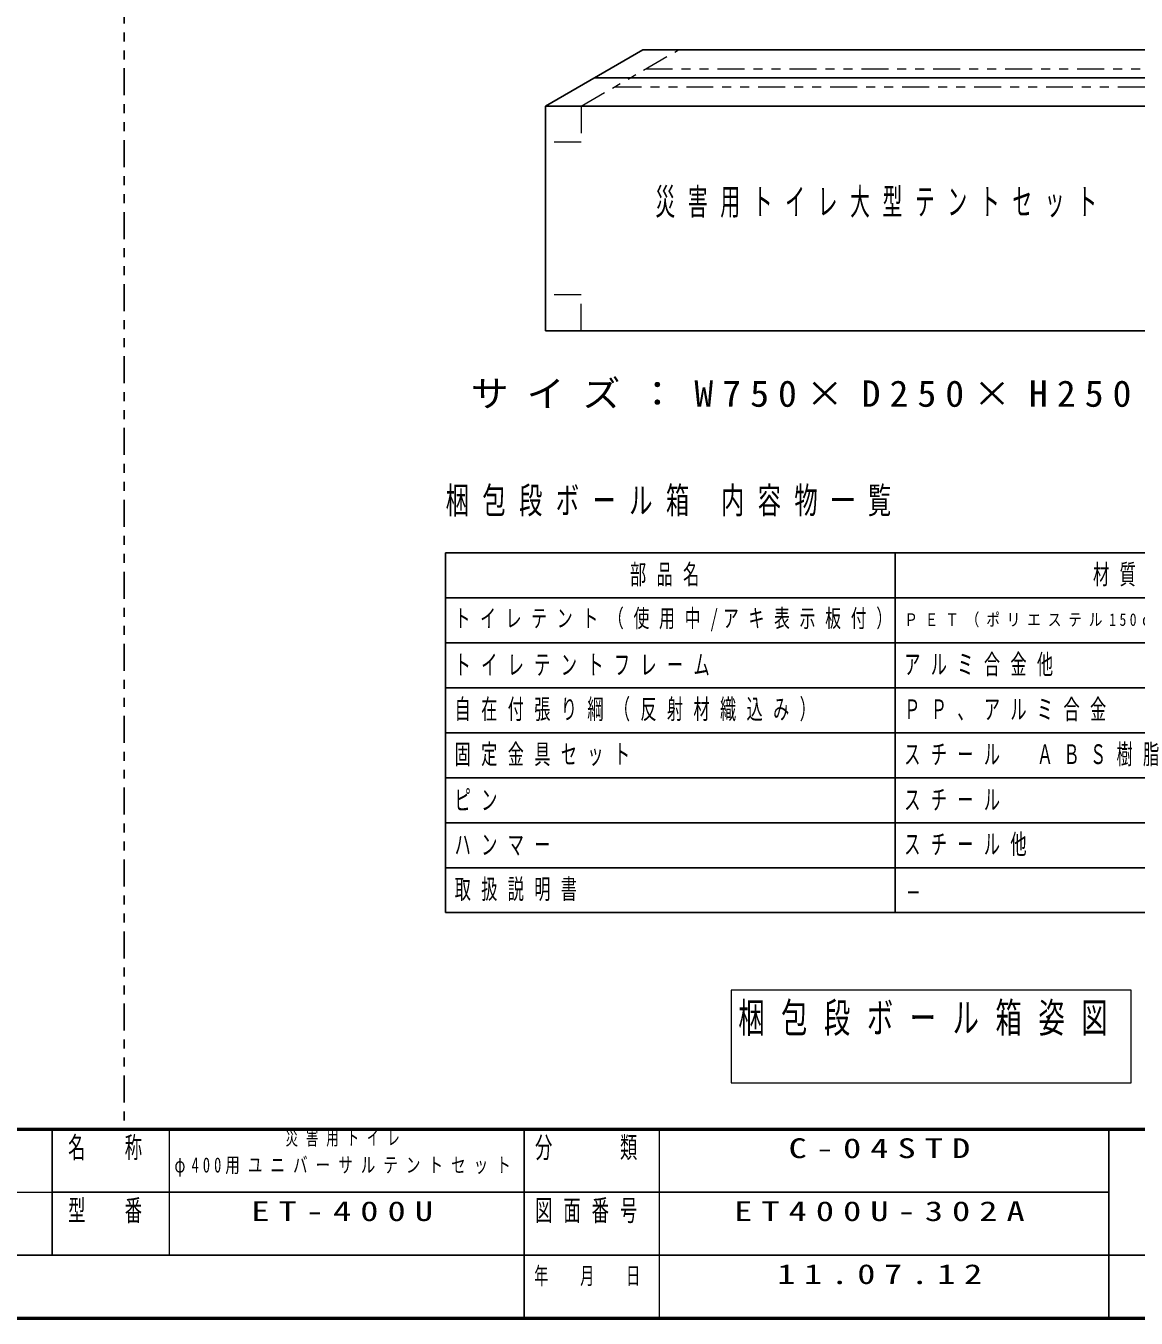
# Model space of a CAD drawing. Units: millimetres on the paper. Extents: x -385 to 0, y -297 to 267.
# Drawn here: x -190.4 to -67, y -297 to -153.3 of the extents above; entities that cross this region are included whole.
import ezdxf
from ezdxf.enums import TextEntityAlignment as Align

# ---------------------------------------------------------------- set-up
doc = ezdxf.new("R2010")
doc.units = ezdxf.units.MM
doc.linetypes.add('USER3', pattern=[8, 3, -1, 1, -1, 1, -1])
doc.layers.add('LY_3', color=7, linetype='Continuous', lineweight=25)
doc.layers.add('LY_4', color=7, linetype='Continuous', lineweight=13)
doc.layers.add('LY_5', color=7, linetype='Continuous')
doc.styles.add('ＭＳ ゴシック', font='')
doc.styles.get('ＭＳ ゴシック').set_extended_font_data('MS Gothic')

msp = doc.modelspace()

# ---------------------------------------------------------------- linework, layer by layer
at = {"layer": 'LY_3', "linetype": 'USER3'}
msp.add_line((-179.486, -30), (-179.486, -276), dxfattribs=at)
at = {"layer": 'LY_3'}
for p, q in [((-132.656, -162.195), (-121.83, -155.945)), ((-121.83, -155.945), (-46.83, -155.945)), ((-127.243, -159.07), (-52.243, -159.07)), ((-132.656, -187.195), (-132.656, -162.195)), ((-132.656, -162.195), (-57.656, -162.195)), ((-132.656, -187.195), (-57.656, -187.195)), ((-143.743, -251.9), (-143.743, -211.9)), ((-143.743, -211.9), (-35.743, -211.9)), ((-93.743, -251.9), (-93.743, -211.9)), ((-143.743, -216.9), (-35.743, -216.9)), ((-143.743, -221.9), (-35.743, -221.9)), ((-143.743, -226.9), (-35.743, -226.9)), ((-143.743, -231.9), (-35.743, -231.9)), ((-143.743, -236.9), (-35.743, -236.9)), ((-143.743, -241.9), (-35.743, -241.9)), ((-143.743, -246.9), (-35.743, -246.9)), ((-143.743, -251.9), (-35.743, -251.9))]:
    msp.add_line(p, q, dxfattribs=at)
at = {"layer": 'LY_3', "linetype": 'USER3', "lineweight": 13}
for p, q in [((-128.656, -162.195), (-117.83, -155.945)), ((-121.511, -158.07), (-54.511, -158.07)), ((-124.975, -160.07), (-57.975, -160.07)), ((-128.656, -162.195), (-128.656, -166.195)), ((-128.656, -166.195), (-132.656, -166.195)), ((-128.656, -183.195), (-132.656, -183.195)), ((-128.656, -187.195), (-128.656, -183.195))]:
    msp.add_line(p, q, dxfattribs=at)
at = {"layer": 'LY_3', "lineweight": 13}
for p, q in [((-67.502, -260.54), (-111.984, -260.54)), ((-111.984, -260.54), (-111.984, -270.84)), ((-67.502, -270.84), (-67.502, -260.54)), ((-111.984, -270.84), (-67.502, -270.84))]:
    msp.add_line(p, q, dxfattribs=at)
at = {"layer": 'LY_4', "lineweight": 50}
for p, q in [((-385, -276), (0, -276)), ((-385, -297), (0, -297))]:
    msp.add_line(p, q, dxfattribs=at)
at = {"layer": 'LY_4', "color": 211, "lineweight": 25}
for p, q in [((-187.5, -276), (-187.5, -290)), ((-135, -276), (-135, -297)), ((-70, -276), (-70, -297)), ((-187.5, -283), (-70, -283)), ((-242.5, -290), (0, -290))]:
    msp.add_line(p, q, dxfattribs=at)
at = {"layer": 'LY_4'}
for p, q in [((-174.5, -276), (-174.5, -290)), ((-120, -276), (-120, -297)), ((-242.5, -283), (-187.5, -283))]:
    msp.add_line(p, q, dxfattribs=at)

# ---------------------------------------------------------------- texts
at = {"layer": 'LY_3', "style": 'ＭＳ ゴシック', "width": 1.35}
msp.add_text('-', height=2.199, dxfattribs=at).set_placement((-92.743, -249.4), align=Align.MIDDLE_LEFT)
at = {"layer": 'LY_3', "style": 'ＭＳ ゴシック'}
for s, insert, char_height, attachment_point in [('\\T1.64;\\W0.55;災害用トイレ大型テントセット', (-95.156, -171.362), 2.933, 2), ('\\T1.48;\\W1.05;サイズ：W750×D250×H250\u3000約8.4kg', (-89.743, -192.707), 2.933, 2), ('\\T1.57;\\W0.65;梱包段ボール箱\\~内容物一覧', (-143.743, -204.581), 2.933, 1), ('\\T1.64;\\W0.6;部品名', (-123.243, -214.4), 2.199, 4), ('\\T1.64;\\W0.6;材質', (-71.743, -214.4), 2.199, 4), ('\\T1.62;\\W0.65;トイレテント（使用中/アキ表示板付）', (-142.743, -219.4), 1.979, 4), ('\\T1.5;\\W0.8;ＰＥＴ（ポリエステル150ｄ・耐水圧1500', (-92.743, -219.4), 1.393, 4), ('\\T1.64;\\W0.6;トイレテントフレーム', (-142.743, -224.4), 2.199, 4), ('\\T1.64;\\W0.6;アルミ合金他', (-92.743, -224.4), 2.199, 4), ('\\T1.64;\\W0.6;自在付張り綱（反射材織込み）', (-142.743, -229.4), 2.199, 4), ('\\T1.64;\\W0.6;ＰＰ、アルミ合金', (-92.743, -229.4), 2.199, 4), ('\\T1.64;\\W0.6;固定金具セット', (-142.743, -234.4), 2.199, 4), ('\\T1.64;\\W0.6;スチール\u3000ＡＢＳ樹脂', (-92.743, -234.4), 2.199, 4), ('\\T1.64;\\W0.6;ピン', (-142.743, -239.4), 2.199, 4), ('\\T1.64;\\W0.6;スチール', (-92.743, -239.4), 2.199, 4), ('\\T1.64;\\W0.6;スチール他', (-92.743, -244.4), 2.199, 4), ('\\T1.64;\\W0.6;ハンマー', (-142.743, -244.4), 2.199, 4), ('\\T1.64;\\W0.6;取扱説明書', (-142.743, -249.4), 2.199, 4), ('\\T1.63;\\W0.65;梱包段ボール箱姿図', (-89.743, -261.94), 3.299, 2)]:
    msp.add_mtext(s, dxfattribs=dict(at, insert=insert, char_height=char_height, attachment_point=attachment_point))
at = {"layer": 'LY_4', "color": 4, "attachment_point": 2, "style": 'ＭＳ ゴシック'}
for s, insert, char_height in [('\\T1.64;\\W0.6;名\u3000称', (-181, -276.833), 2.346), ('\\T1.64;\\W0.6;分\u3000\u3000類', (-127.5, -276.833), 2.346), ('\\T1.64;\\W0.6;型\u3000番', (-181, -283.833), 2.346), ('\\T1.64;\\W0.6;図面番号', (-127.5, -283.833), 2.346), ('\\T1.64;\\W0.6;年\u3000月\u3000日', (-127.5, -291.333), 1.906)]:
    msp.add_mtext(s, dxfattribs=dict(at, insert=insert, char_height=char_height))
at = {"layer": 'LY_5', "attachment_point": 2, "style": 'ＭＳ ゴシック'}
for s, insert, char_height in [('\\T1.64;\\W0.6;災害用トイレ', (-154.75, -276.05), 1.686), ('\\T1.5;\\W1.35;C-04STD', (-95, -277), 2.199), ('\\T1.56;\\W0.7;φ400用ユニバーサルテントセット', (-154.75, -279.117), 1.686), ('\\T1.5;\\W1.35;ET-400U', (-154.75, -284), 2.199), ('\\T1.5;\\W1.35;ET400U-302A', (-95, -284), 2.199), ('\\T1.47;\\W1.35;11.07.12', (-95, -291), 2.199)]:
    msp.add_mtext(s, dxfattribs=dict(at, insert=insert, char_height=char_height))

doc.saveas('drawing.dxf')
